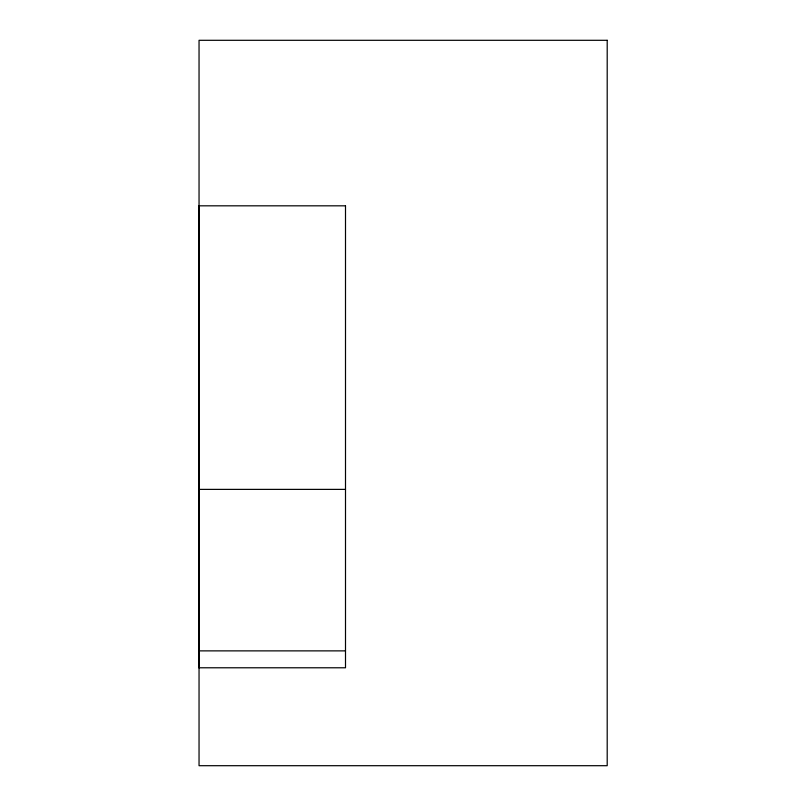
<?xml version="1.0" encoding="UTF-8"?>
<svg xmlns="http://www.w3.org/2000/svg" width="806" height="806" viewBox="0 0 806 806"><rect width="100%" height="100%" fill="white"/><g stroke="black" fill="none" stroke-linecap="round" stroke-linejoin="round"><path stroke-width="1.21" d="M198.8 489.383L345.502 489.383M198.8 650.875L345.502 650.875M607.2 40.3L199.042 40.3L199.042 765.7L607.2 765.7L607.2 40.3M345.502 205.822L198.8 205.822L198.8 667.781L345.502 667.781L345.502 205.822"/></g></svg>
